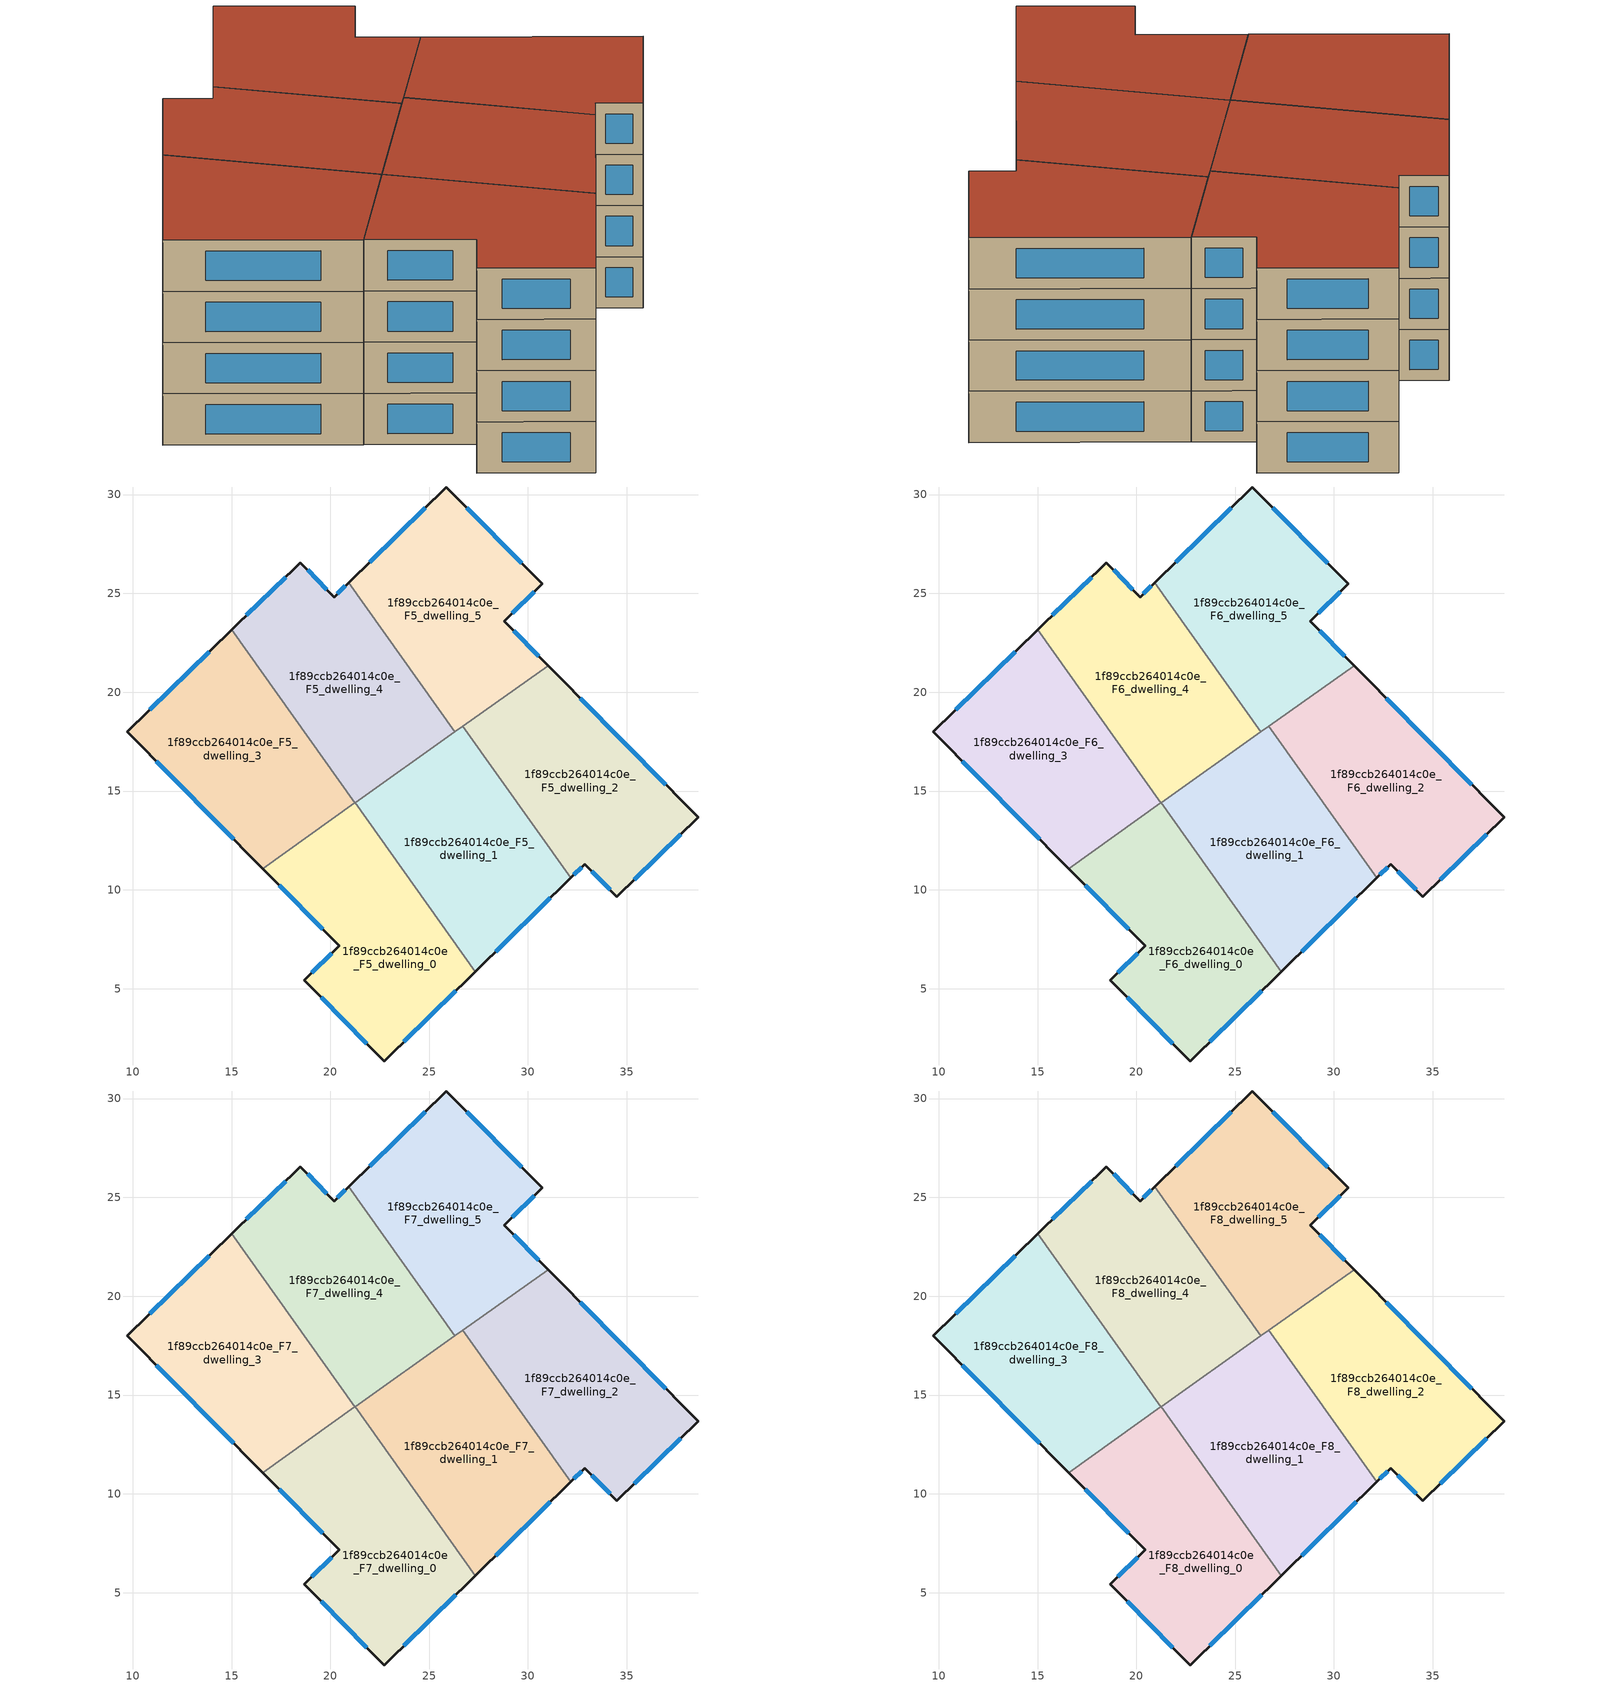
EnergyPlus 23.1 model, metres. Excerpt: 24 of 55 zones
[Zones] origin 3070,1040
1f89ccb264014c0e_F5_dwelling_0
 floor to 1f89ccb264014c0e_F4_dwelling_0 (EU_floor_Construction): 21.25,14.4 27.33,5.86 22.72,1.34 18.67,5.43 20.45,7.17 16.58,11.08 z15
 wall outside (EU_wall_Construction): 16.58,11.08 20.45,7.17 18.67,5.43 22.72,1.34 27.33,5.86 z15:18
 wall to 1f89ccb264014c0e_F5_dwelling_1 (EU_wall_Construction): 27.33,5.86 21.25,14.4 z15:18
 wall to 1f89ccb264014c0e_F5_dwelling_3 (EU_wall_Construction): 21.24,14.4 16.58,11.08 z15:18
 window (EU_Window_Construction): 17.41,10.24 19.62,8.01 / 23.7,2.31 26.34,4.89 / 19.54,4.56 21.85,2.22 / 20.07,6.8 19.05,5.81 z15.64:17.36
1f89ccb264014c0e_F5_dwelling_1
 floor to 1f89ccb264014c0e_F4_dwelling_1 (EU_floor_Construction): 26.71,18.29 32.17,10.61 27.33,5.86 21.25,14.4 z15
 wall outside (EU_wall_Construction): 27.33,5.86 32.17,10.61 z15:18
 wall to 1f89ccb264014c0e_F5_dwelling_2 (EU_wall_Construction): 32.17,10.61 26.71,18.29 z15:18
 wall to 1f89ccb264014c0e_F5_dwelling_4 (EU_wall_Construction): 26.29,17.99 21.25,14.4 z15:18
 wall to 1f89ccb264014c0e_F5_dwelling_5 (EU_wall_Construction): 26.71,18.29 26.29,17.99 z15:18
 window (EU_Window_Construction): 28.37,6.88 31.14,9.59 z15.64:17.36
1f89ccb264014c0e_F5_dwelling_2
 floor to 1f89ccb264014c0e_F4_dwelling_2 (EU_floor_Construction): 31.02,21.35 38.6,13.67 34.5,9.65 32.88,11.3 32.17,10.61 26.71,18.29 z15
 wall outside (EU_wall_Construction): 32.17,10.61 32.88,11.3 34.5,9.65 38.6,13.67 31.02,21.35 z15:18
 wall to 1f89ccb264014c0e_F5_dwelling_5 (EU_wall_Construction): 31.02,21.35 26.71,18.29 z15:18
 window (EU_Window_Construction): 36.98,15.32 32.64,19.7 / 35.38,10.51 37.73,12.81 / 33.23,10.95 34.15,10.01 / 32.32,10.76 32.73,11.15 z15.64:17.36
1f89ccb264014c0e_F5_dwelling_3
 floor to 1f89ccb264014c0e_F4_dwelling_3 (EU_floor_Construction): 15.01,23.16 21.24,14.4 16.58,11.08 9.74,18 z15
 wall outside (EU_wall_Construction): 15.01,23.16 9.74,18 16.58,11.08 z15:18
 wall to 1f89ccb264014c0e_F5_dwelling_4 (EU_wall_Construction): 21.24,14.4 15.01,23.16 z15:18
 window (EU_Window_Construction): 11.2,16.52 15.11,12.56 / 13.88,22.05 10.87,19.1 z15.64:17.36
1f89ccb264014c0e_F5_dwelling_4
 floor to 1f89ccb264014c0e_F4_dwelling_4 (EU_floor_Construction): 20.92,25.54 26.29,17.99 21.24,14.4 15.01,23.16 18.48,26.56 20.19,24.82 z15
 wall outside (EU_wall_Construction): 20.92,25.54 20.19,24.82 18.48,26.56 15.01,23.16 z15:18
 wall to 1f89ccb264014c0e_F5_dwelling_5 (EU_wall_Construction): 26.29,17.99 20.92,25.54 z15:18
 window (EU_Window_Construction): 17.74,25.83 15.75,23.89 / 19.82,25.19 18.85,26.18 / 20.77,25.38 20.35,24.97 z15.64:17.36
1f89ccb264014c0e_F5_dwelling_5
 floor to 1f89ccb264014c0e_F4_dwelling_5 (EU_floor_Construction): 30.72,25.48 28.79,23.6 31.02,21.35 26.29,17.99 20.92,25.54 25.87,30.38 z15
 wall outside (EU_wall_Construction): 31.02,21.35 28.79,23.6 30.72,25.48 25.87,30.38 20.92,25.54 z15:18
 window (EU_Window_Construction): 30.54,21.83 29.27,23.12 / 24.81,29.35 21.98,26.57 / 29.68,26.53 26.91,29.33 / 29.21,24 30.31,25.07 z15.64:17.36
1f89ccb264014c0e_F6_dwelling_0
 floor to 1f89ccb264014c0e_F5_dwelling_0 (EU_floor_Construction): 21.25,14.4 27.33,5.86 22.72,1.34 18.67,5.43 20.45,7.17 16.58,11.08 z18
 wall outside (EU_wall_Construction): 16.58,11.08 20.45,7.17 18.67,5.43 22.72,1.34 27.33,5.86 z18:21
 wall to 1f89ccb264014c0e_F6_dwelling_1 (EU_wall_Construction): 27.33,5.86 21.25,14.4 z18:21
 wall to 1f89ccb264014c0e_F6_dwelling_3 (EU_wall_Construction): 21.24,14.4 16.58,11.08 z18:21
 window (EU_Window_Construction): 17.41,10.24 19.62,8.01 / 23.7,2.31 26.34,4.89 / 19.54,4.56 21.85,2.22 / 20.07,6.8 19.05,5.81 z18.64:20.36
1f89ccb264014c0e_F6_dwelling_1
 floor to 1f89ccb264014c0e_F5_dwelling_1 (EU_floor_Construction): 26.71,18.29 32.17,10.61 27.33,5.86 21.25,14.4 z18
 wall outside (EU_wall_Construction): 27.33,5.86 32.17,10.61 z18:21
 wall to 1f89ccb264014c0e_F6_dwelling_2 (EU_wall_Construction): 32.17,10.61 26.71,18.29 z18:21
 wall to 1f89ccb264014c0e_F6_dwelling_4 (EU_wall_Construction): 26.29,17.99 21.25,14.4 z18:21
 wall to 1f89ccb264014c0e_F6_dwelling_5 (EU_wall_Construction): 26.71,18.29 26.29,17.99 z18:21
 window (EU_Window_Construction): 28.37,6.88 31.14,9.59 z18.64:20.36
1f89ccb264014c0e_F6_dwelling_2
 floor to 1f89ccb264014c0e_F5_dwelling_2 (EU_floor_Construction): 31.02,21.35 38.6,13.67 34.5,9.65 32.88,11.3 32.17,10.61 26.71,18.29 z18
 wall outside (EU_wall_Construction): 32.17,10.61 32.88,11.3 34.5,9.65 38.6,13.67 31.02,21.35 z18:21
 wall to 1f89ccb264014c0e_F6_dwelling_5 (EU_wall_Construction): 31.02,21.35 26.71,18.29 z18:21
 window (EU_Window_Construction): 36.98,15.32 32.64,19.7 / 35.38,10.51 37.73,12.81 / 33.23,10.95 34.15,10.01 / 32.32,10.76 32.73,11.15 z18.64:20.36
1f89ccb264014c0e_F6_dwelling_3
 floor to 1f89ccb264014c0e_F5_dwelling_3 (EU_floor_Construction): 15.01,23.16 21.24,14.4 16.58,11.08 9.74,18 z18
 wall outside (EU_wall_Construction): 15.01,23.16 9.74,18 16.58,11.08 z18:21
 wall to 1f89ccb264014c0e_F6_dwelling_4 (EU_wall_Construction): 21.24,14.4 15.01,23.16 z18:21
 window (EU_Window_Construction): 11.2,16.52 15.11,12.56 / 13.88,22.05 10.87,19.1 z18.64:20.36
1f89ccb264014c0e_F6_dwelling_4
 floor to 1f89ccb264014c0e_F5_dwelling_4 (EU_floor_Construction): 20.92,25.54 26.29,17.99 21.24,14.4 15.01,23.16 18.48,26.56 20.19,24.82 z18
 wall outside (EU_wall_Construction): 20.92,25.54 20.19,24.82 18.48,26.56 15.01,23.16 z18:21
 wall to 1f89ccb264014c0e_F6_dwelling_5 (EU_wall_Construction): 26.29,17.99 20.92,25.54 z18:21
 window (EU_Window_Construction): 17.74,25.83 15.75,23.89 / 19.82,25.19 18.85,26.18 / 20.77,25.38 20.35,24.97 z18.64:20.36
1f89ccb264014c0e_F6_dwelling_5
 floor to 1f89ccb264014c0e_F5_dwelling_5 (EU_floor_Construction): 30.72,25.48 28.79,23.6 31.02,21.35 26.29,17.99 20.92,25.54 25.87,30.38 z18
 wall outside (EU_wall_Construction): 31.02,21.35 28.79,23.6 30.72,25.48 25.87,30.38 20.92,25.54 z18:21
 window (EU_Window_Construction): 30.54,21.83 29.27,23.12 / 24.81,29.35 21.98,26.57 / 29.68,26.53 26.91,29.33 / 29.21,24 30.31,25.07 z18.64:20.36
1f89ccb264014c0e_F7_dwelling_0
 floor to 1f89ccb264014c0e_F6_dwelling_0 (EU_floor_Construction): 21.25,14.4 27.33,5.86 22.72,1.34 18.67,5.43 20.45,7.17 16.58,11.08 z21
 wall outside (EU_wall_Construction): 16.58,11.08 20.45,7.17 18.67,5.43 22.72,1.34 27.33,5.86 z21:24
 wall to 1f89ccb264014c0e_F7_dwelling_1 (EU_wall_Construction): 27.33,5.86 21.25,14.4 z21:24
 wall to 1f89ccb264014c0e_F7_dwelling_3 (EU_wall_Construction): 21.24,14.4 16.58,11.08 z21:24
 window (EU_Window_Construction): 17.41,10.24 19.62,8.01 / 23.7,2.31 26.34,4.89 / 19.54,4.56 21.85,2.22 / 20.07,6.8 19.05,5.81 z21.64:23.36
1f89ccb264014c0e_F7_dwelling_1
 floor to 1f89ccb264014c0e_F6_dwelling_1 (EU_floor_Construction): 26.71,18.29 32.17,10.61 27.33,5.86 21.25,14.4 z21
 wall outside (EU_wall_Construction): 27.33,5.86 32.17,10.61 z21:24
 wall to 1f89ccb264014c0e_F7_dwelling_2 (EU_wall_Construction): 32.17,10.61 26.71,18.29 z21:24
 wall to 1f89ccb264014c0e_F7_dwelling_4 (EU_wall_Construction): 26.29,17.99 21.25,14.4 z21:24
 wall to 1f89ccb264014c0e_F7_dwelling_5 (EU_wall_Construction): 26.71,18.29 26.29,17.99 z21:24
 window (EU_Window_Construction): 28.37,6.88 31.14,9.59 z21.64:23.36
1f89ccb264014c0e_F7_dwelling_2
 floor to 1f89ccb264014c0e_F6_dwelling_2 (EU_floor_Construction): 31.02,21.35 38.6,13.67 34.5,9.65 32.88,11.3 32.17,10.61 26.71,18.29 z21
 wall outside (EU_wall_Construction): 32.17,10.61 32.88,11.3 34.5,9.65 38.6,13.67 31.02,21.35 z21:24
 wall to 1f89ccb264014c0e_F7_dwelling_5 (EU_wall_Construction): 31.02,21.35 26.71,18.29 z21:24
 window (EU_Window_Construction): 36.98,15.32 32.64,19.7 / 35.38,10.51 37.73,12.81 / 33.23,10.95 34.15,10.01 / 32.32,10.76 32.73,11.15 z21.64:23.36
1f89ccb264014c0e_F7_dwelling_3
 floor to 1f89ccb264014c0e_F6_dwelling_3 (EU_floor_Construction): 15.01,23.16 21.24,14.4 16.58,11.08 9.74,18 z21
 wall outside (EU_wall_Construction): 15.01,23.16 9.74,18 16.58,11.08 z21:24
 wall to 1f89ccb264014c0e_F7_dwelling_4 (EU_wall_Construction): 21.24,14.4 15.01,23.16 z21:24
 window (EU_Window_Construction): 11.2,16.52 15.11,12.56 / 13.88,22.05 10.87,19.1 z21.64:23.36
1f89ccb264014c0e_F7_dwelling_4
 floor to 1f89ccb264014c0e_F6_dwelling_4 (EU_floor_Construction): 20.92,25.54 26.29,17.99 21.24,14.4 15.01,23.16 18.48,26.56 20.19,24.82 z21
 wall outside (EU_wall_Construction): 20.92,25.54 20.19,24.82 18.48,26.56 15.01,23.16 z21:24
 wall to 1f89ccb264014c0e_F7_dwelling_5 (EU_wall_Construction): 26.29,17.99 20.92,25.54 z21:24
 window (EU_Window_Construction): 17.74,25.83 15.75,23.89 / 19.82,25.19 18.85,26.18 / 20.77,25.38 20.35,24.97 z21.64:23.36
1f89ccb264014c0e_F7_dwelling_5
 floor to 1f89ccb264014c0e_F6_dwelling_5 (EU_floor_Construction): 30.72,25.48 28.79,23.6 31.02,21.35 26.29,17.99 20.92,25.54 25.87,30.38 z21
 wall outside (EU_wall_Construction): 31.02,21.35 28.79,23.6 30.72,25.48 25.87,30.38 20.92,25.54 z21:24
 window (EU_Window_Construction): 30.54,21.83 29.27,23.12 / 24.81,29.35 21.98,26.57 / 29.68,26.53 26.91,29.33 / 29.21,24 30.31,25.07 z21.64:23.36
1f89ccb264014c0e_F8_dwelling_0
 floor to 1f89ccb264014c0e_F7_dwelling_0 (EU_floor_Construction): 21.25,14.4 27.33,5.86 22.72,1.34 18.67,5.43 20.45,7.17 16.58,11.08 z24
 wall outside (EU_wall_Construction): 16.58,11.08 20.45,7.17 18.67,5.43 22.72,1.34 27.33,5.86 z24:27
 wall to 1f89ccb264014c0e_F8_dwelling_1 (EU_wall_Construction): 27.33,5.86 21.25,14.4 z24:27
 wall to 1f89ccb264014c0e_F8_dwelling_3 (EU_wall_Construction): 21.24,14.4 16.58,11.08 z24:27
 window (EU_Window_Construction): 17.41,10.24 19.62,8.01 / 23.7,2.31 26.34,4.89 / 19.54,4.56 21.85,2.22 / 20.07,6.8 19.05,5.81 z24.64:26.36
 roof outside (EU_roof_Construction): 27.33,5.86 21.25,14.4 16.58,11.08 20.45,7.17 18.67,5.43 22.72,1.34 z27
1f89ccb264014c0e_F8_dwelling_1
 floor to 1f89ccb264014c0e_F7_dwelling_1 (EU_floor_Construction): 26.71,18.29 32.17,10.61 27.33,5.86 21.25,14.4 z24
 wall outside (EU_wall_Construction): 27.33,5.86 32.17,10.61 z24:27
 wall to 1f89ccb264014c0e_F8_dwelling_2 (EU_wall_Construction): 32.17,10.61 26.71,18.29 z24:27
 wall to 1f89ccb264014c0e_F8_dwelling_4 (EU_wall_Construction): 26.29,17.99 21.25,14.4 z24:27
 wall to 1f89ccb264014c0e_F8_dwelling_5 (EU_wall_Construction): 26.71,18.29 26.29,17.99 z24:27
 window (EU_Window_Construction): 28.37,6.88 31.14,9.59 z24.64:26.36
 roof outside (EU_roof_Construction): 32.17,10.61 26.71,18.29 21.25,14.4 27.33,5.86 z27
1f89ccb264014c0e_F8_dwelling_2
 floor to 1f89ccb264014c0e_F7_dwelling_2 (EU_floor_Construction): 31.02,21.35 38.6,13.67 34.5,9.65 32.88,11.3 32.17,10.61 26.71,18.29 z24
 wall outside (EU_wall_Construction): 32.17,10.61 32.88,11.3 34.5,9.65 38.6,13.67 31.02,21.35 z24:27
 wall to 1f89ccb264014c0e_F8_dwelling_5 (EU_wall_Construction): 31.02,21.35 26.71,18.29 z24:27
 window (EU_Window_Construction): 36.98,15.32 32.64,19.7 / 35.38,10.51 37.73,12.81 / 33.23,10.95 34.15,10.01 / 32.32,10.76 32.73,11.15 z24.64:26.36
 roof outside (EU_roof_Construction): 38.6,13.67 31.02,21.35 26.71,18.29 32.17,10.61 32.88,11.3 34.5,9.65 z27
1f89ccb264014c0e_F8_dwelling_3
 floor to 1f89ccb264014c0e_F7_dwelling_3 (EU_floor_Construction): 15.01,23.16 21.24,14.4 16.58,11.08 9.74,18 z24
 wall outside (EU_wall_Construction): 15.01,23.16 9.74,18 16.58,11.08 z24:27
 wall to 1f89ccb264014c0e_F8_dwelling_4 (EU_wall_Construction): 21.24,14.4 15.01,23.16 z24:27
 window (EU_Window_Construction): 11.2,16.52 15.11,12.56 / 13.88,22.05 10.87,19.1 z24.64:26.36
 roof outside (EU_roof_Construction): 21.24,14.4 15.01,23.16 9.74,18 16.58,11.08 z27
1f89ccb264014c0e_F8_dwelling_4
 floor to 1f89ccb264014c0e_F7_dwelling_4 (EU_floor_Construction): 20.92,25.54 26.29,17.99 21.24,14.4 15.01,23.16 18.48,26.56 20.19,24.82 z24
 wall outside (EU_wall_Construction): 20.92,25.54 20.19,24.82 18.48,26.56 15.01,23.16 z24:27
 wall to 1f89ccb264014c0e_F8_dwelling_5 (EU_wall_Construction): 26.29,17.99 20.92,25.54 z24:27
 window (EU_Window_Construction): 17.74,25.83 15.75,23.89 / 19.82,25.19 18.85,26.18 / 20.77,25.38 20.35,24.97 z24.64:26.36
 roof outside (EU_roof_Construction): 26.29,17.99 20.92,25.54 20.19,24.82 18.48,26.56 15.01,23.16 21.24,14.4 z27
1f89ccb264014c0e_F8_dwelling_5
 floor to 1f89ccb264014c0e_F7_dwelling_5 (EU_floor_Construction): 30.72,25.48 28.79,23.6 31.02,21.35 26.29,17.99 20.92,25.54 25.87,30.38 z24
 wall outside (EU_wall_Construction): 31.02,21.35 28.79,23.6 30.72,25.48 25.87,30.38 20.92,25.54 z24:27
 window (EU_Window_Construction): 30.54,21.83 29.27,23.12 / 24.81,29.35 21.98,26.57 / 29.68,26.53 26.91,29.33 / 29.21,24 30.31,25.07 z24.64:26.36
 roof outside (EU_roof_Construction): 31.02,21.35 28.79,23.6 30.72,25.48 25.87,30.38 20.92,25.54 26.29,17.99 z27
[Building]
EU S2 Campaign: North Axis=0; Terrain=City; Solar Distribution=FullExterior
[Site:Location]
Yerevan-Zvartnots.Intl.AP: Latitude=40.15; Longitude=44.383; Time Zone=4; Elevation=854
[SizingPeriod:WeatherFileDays]
AnnualSizingPeriod: Begin Month=1; Begin Day of Month=1; End Month=12; End Day of Month=31; Day of Week for Start Day=Monday; Use Weather File Daylight Saving Period=No; Use Weather File Rain and Snow Indicators=No
[MATERIAL]
EU_InternalMass_Material: Roughness=MediumRough; Thickness=0.1; Conductivity=1; Density=1800; Specific Heat=900; Thermal Absorptance=0.9; Solar Absorptance=0.7; Visible Absorptance=0.7
[MATERIAL:NOMASS] Roughness=MediumRough; Thermal Absorptance=0.9; Solar Absorptance=0.7; Visible Absorptance=0.7
Name | Thermal Resistance
EU_wall_NoMass | 1.05043
EU_roof_NoMass | 1.45357
EU_floor_NoMass | 0.478065
[WINDOWMATERIAL:SIMPLEGLAZINGSYSTEM]
EU_Window_SimpleGlazing: UFactor=2.5566; Solar Heat Gain Coefficient=0.75; Visible Transmittance=0.75
[CONSTRUCTION]
EU_wall_Construction: EU_wall_NoMass
EU_roof_Construction: EU_roof_NoMass
EU_floor_Construction: EU_floor_NoMass
EU_Window_Construction: EU_Window_SimpleGlazing
EU_InternalMass_Construction: EU_InternalMass_Material
[ZONE] Type=1; Multiplier=1; Ceiling Height=autocalculate; Floor Area=autocalculate; Part of Total Floor Area=Yes
Name | Volume
1f89ccb264014c0e_F5_dwelling_0; 1f89ccb264014c0e_F6_dwelling_0; 1f89ccb264014c0e_F7_dwelling_0; 1f89ccb264014c0e_F8_dwelling_0 | 200.08
1f89ccb264014c0e_F5_dwelling_1; 1f89ccb264014c0e_F6_dwelling_1; 1f89ccb264014c0e_F7_dwelling_1; 1f89ccb264014c0e_F8_dwelling_1 | 200.07
1f89ccb264014c0e_F5_dwelling_2; 1f89ccb264014c0e_F6_dwelling_2; 1f89ccb264014c0e_F7_dwelling_2; 1f89ccb264014c0e_F8_dwelling_2 | 200.058
1f89ccb264014c0e_F5_dwelling_3; 1f89ccb264014c0e_F6_dwelling_3; 1f89ccb264014c0e_F7_dwelling_3; 1f89ccb264014c0e_F8_dwelling_3 | 200.066
1f89ccb264014c0e_F5_dwelling_4; 1f89ccb264014c0e_F6_dwelling_4; 1f89ccb264014c0e_F7_dwelling_4; 1f89ccb264014c0e_F8_dwelling_4 | 200.045
1f89ccb264014c0e_F5_dwelling_5; 1f89ccb264014c0e_F6_dwelling_5; 1f89ccb264014c0e_F7_dwelling_5; 1f89ccb264014c0e_F8_dwelling_5 | 200.071
[INTERNALMASS] Construction=EU_InternalMass_Construction
Name | Zone or ZoneList | Surface Area
1f89ccb264014c0e_F5_dwelling_0_EU_InternalMass | 1f89ccb264014c0e_F5_dwelling_0 | 66.6932
1f89ccb264014c0e_F5_dwelling_1_EU_InternalMass | 1f89ccb264014c0e_F5_dwelling_1 | 66.6901
1f89ccb264014c0e_F5_dwelling_2_EU_InternalMass | 1f89ccb264014c0e_F5_dwelling_2 | 66.6859
1f89ccb264014c0e_F5_dwelling_3_EU_InternalMass | 1f89ccb264014c0e_F5_dwelling_3 | 66.6888
1f89ccb264014c0e_F5_dwelling_4_EU_InternalMass | 1f89ccb264014c0e_F5_dwelling_4 | 66.6817
1f89ccb264014c0e_F5_dwelling_5_EU_InternalMass | 1f89ccb264014c0e_F5_dwelling_5 | 66.6903
1f89ccb264014c0e_F6_dwelling_0_EU_InternalMass | 1f89ccb264014c0e_F6_dwelling_0 | 66.6932
1f89ccb264014c0e_F6_dwelling_1_EU_InternalMass | 1f89ccb264014c0e_F6_dwelling_1 | 66.6901
1f89ccb264014c0e_F6_dwelling_2_EU_InternalMass | 1f89ccb264014c0e_F6_dwelling_2 | 66.6859
1f89ccb264014c0e_F6_dwelling_3_EU_InternalMass | 1f89ccb264014c0e_F6_dwelling_3 | 66.6888
1f89ccb264014c0e_F6_dwelling_4_EU_InternalMass | 1f89ccb264014c0e_F6_dwelling_4 | 66.6817
1f89ccb264014c0e_F6_dwelling_5_EU_InternalMass | 1f89ccb264014c0e_F6_dwelling_5 | 66.6903
1f89ccb264014c0e_F7_dwelling_0_EU_InternalMass | 1f89ccb264014c0e_F7_dwelling_0 | 66.6932
1f89ccb264014c0e_F7_dwelling_1_EU_InternalMass | 1f89ccb264014c0e_F7_dwelling_1 | 66.6901
1f89ccb264014c0e_F7_dwelling_2_EU_InternalMass | 1f89ccb264014c0e_F7_dwelling_2 | 66.6859
1f89ccb264014c0e_F7_dwelling_3_EU_InternalMass | 1f89ccb264014c0e_F7_dwelling_3 | 66.6888
1f89ccb264014c0e_F7_dwelling_4_EU_InternalMass | 1f89ccb264014c0e_F7_dwelling_4 | 66.6817
1f89ccb264014c0e_F7_dwelling_5_EU_InternalMass | 1f89ccb264014c0e_F7_dwelling_5 | 66.6903
1f89ccb264014c0e_F8_dwelling_0_EU_InternalMass | 1f89ccb264014c0e_F8_dwelling_0 | 66.6932
1f89ccb264014c0e_F8_dwelling_1_EU_InternalMass | 1f89ccb264014c0e_F8_dwelling_1 | 66.6901
1f89ccb264014c0e_F8_dwelling_2_EU_InternalMass | 1f89ccb264014c0e_F8_dwelling_2 | 66.6859
1f89ccb264014c0e_F8_dwelling_3_EU_InternalMass | 1f89ccb264014c0e_F8_dwelling_3 | 66.6888
1f89ccb264014c0e_F8_dwelling_4_EU_InternalMass | 1f89ccb264014c0e_F8_dwelling_4 | 66.6817
1f89ccb264014c0e_F8_dwelling_5_EU_InternalMass | 1f89ccb264014c0e_F8_dwelling_5 | 66.6903
[OTHEREQUIPMENT] Fuel Type=Electricity; Design Level Calculation Method=Watts/Area; Power per Zone Floor Area=1; Fraction Latent=0; Fraction Radiant=0; Fraction Lost=0; Carbon Dioxide Generation Rate=0; EndUse Subcategory=EU_Step8_InternalGains
Name | Zone or ZoneList or Space or SpaceList | Schedule
EU_Step8_InternalGain_1f89ccb264014c0e_F5_dwelling_0_f000 | 1f89ccb264014c0e_F5_dwelling_0 | EU_Step8_GainSchedule_1f89ccb264014c0e_F5_dwelling_0_f000
EU_Step8_InternalGain_1f89ccb264014c0e_F5_dwelling_1_f000 | 1f89ccb264014c0e_F5_dwelling_1 | EU_Step8_GainSchedule_1f89ccb264014c0e_F5_dwelling_1_f000
EU_Step8_InternalGain_1f89ccb264014c0e_F5_dwelling_2_f000 | 1f89ccb264014c0e_F5_dwelling_2 | EU_Step8_GainSchedule_1f89ccb264014c0e_F5_dwelling_2_f000
EU_Step8_InternalGain_1f89ccb264014c0e_F5_dwelling_3_f000 | 1f89ccb264014c0e_F5_dwelling_3 | EU_Step8_GainSchedule_1f89ccb264014c0e_F5_dwelling_3_f000
EU_Step8_InternalGain_1f89ccb264014c0e_F5_dwelling_4_f000 | 1f89ccb264014c0e_F5_dwelling_4 | EU_Step8_GainSchedule_1f89ccb264014c0e_F5_dwelling_4_f000
EU_Step8_InternalGain_1f89ccb264014c0e_F5_dwelling_5_f000 | 1f89ccb264014c0e_F5_dwelling_5 | EU_Step8_GainSchedule_1f89ccb264014c0e_F5_dwelling_5_f000
EU_Step8_InternalGain_1f89ccb264014c0e_F6_dwelling_0_f000 | 1f89ccb264014c0e_F6_dwelling_0 | EU_Step8_GainSchedule_1f89ccb264014c0e_F6_dwelling_0_f000
EU_Step8_InternalGain_1f89ccb264014c0e_F6_dwelling_1_f000 | 1f89ccb264014c0e_F6_dwelling_1 | EU_Step8_GainSchedule_1f89ccb264014c0e_F6_dwelling_1_f000
EU_Step8_InternalGain_1f89ccb264014c0e_F6_dwelling_2_f000 | 1f89ccb264014c0e_F6_dwelling_2 | EU_Step8_GainSchedule_1f89ccb264014c0e_F6_dwelling_2_f000
EU_Step8_InternalGain_1f89ccb264014c0e_F6_dwelling_3_f000 | 1f89ccb264014c0e_F6_dwelling_3 | EU_Step8_GainSchedule_1f89ccb264014c0e_F6_dwelling_3_f000
EU_Step8_InternalGain_1f89ccb264014c0e_F6_dwelling_4_f000 | 1f89ccb264014c0e_F6_dwelling_4 | EU_Step8_GainSchedule_1f89ccb264014c0e_F6_dwelling_4_f000
EU_Step8_InternalGain_1f89ccb264014c0e_F6_dwelling_5_f000 | 1f89ccb264014c0e_F6_dwelling_5 | EU_Step8_GainSchedule_1f89ccb264014c0e_F6_dwelling_5_f000
EU_Step8_InternalGain_1f89ccb264014c0e_F7_dwelling_0_f000 | 1f89ccb264014c0e_F7_dwelling_0 | EU_Step8_GainSchedule_1f89ccb264014c0e_F7_dwelling_0_f000
EU_Step8_InternalGain_1f89ccb264014c0e_F7_dwelling_1_f000 | 1f89ccb264014c0e_F7_dwelling_1 | EU_Step8_GainSchedule_1f89ccb264014c0e_F7_dwelling_1_f000
EU_Step8_InternalGain_1f89ccb264014c0e_F7_dwelling_2_f000 | 1f89ccb264014c0e_F7_dwelling_2 | EU_Step8_GainSchedule_1f89ccb264014c0e_F7_dwelling_2_f000
EU_Step8_InternalGain_1f89ccb264014c0e_F7_dwelling_3_f000 | 1f89ccb264014c0e_F7_dwelling_3 | EU_Step8_GainSchedule_1f89ccb264014c0e_F7_dwelling_3_f000
EU_Step8_InternalGain_1f89ccb264014c0e_F7_dwelling_4_f000 | 1f89ccb264014c0e_F7_dwelling_4 | EU_Step8_GainSchedule_1f89ccb264014c0e_F7_dwelling_4_f000
EU_Step8_InternalGain_1f89ccb264014c0e_F7_dwelling_5_f000 | 1f89ccb264014c0e_F7_dwelling_5 | EU_Step8_GainSchedule_1f89ccb264014c0e_F7_dwelling_5_f000
EU_Step8_InternalGain_1f89ccb264014c0e_F8_dwelling_0_f000 | 1f89ccb264014c0e_F8_dwelling_0 | EU_Step8_GainSchedule_1f89ccb264014c0e_F8_dwelling_0_f000
EU_Step8_InternalGain_1f89ccb264014c0e_F8_dwelling_1_f000 | 1f89ccb264014c0e_F8_dwelling_1 | EU_Step8_GainSchedule_1f89ccb264014c0e_F8_dwelling_1_f000
EU_Step8_InternalGain_1f89ccb264014c0e_F8_dwelling_2_f000 | 1f89ccb264014c0e_F8_dwelling_2 | EU_Step8_GainSchedule_1f89ccb264014c0e_F8_dwelling_2_f000
EU_Step8_InternalGain_1f89ccb264014c0e_F8_dwelling_3_f000 | 1f89ccb264014c0e_F8_dwelling_3 | EU_Step8_GainSchedule_1f89ccb264014c0e_F8_dwelling_3_f000
EU_Step8_InternalGain_1f89ccb264014c0e_F8_dwelling_4_f000 | 1f89ccb264014c0e_F8_dwelling_4 | EU_Step8_GainSchedule_1f89ccb264014c0e_F8_dwelling_4_f000
EU_Step8_InternalGain_1f89ccb264014c0e_F8_dwelling_5_f000 | 1f89ccb264014c0e_F8_dwelling_5 | EU_Step8_GainSchedule_1f89ccb264014c0e_F8_dwelling_5_f000
[ZONEVENTILATION:DESIGNFLOWRATE] Schedule=EU_AlwaysOn; Design Flow Rate Calculation Method=AirChanges/Hour; Air Changes per Hour=0.557805; Ventilation Type=Natural; Fan Pressure Rise=0; Fan Total Efficiency=1; Constant Term Coefficient=1; Temperature Term Coefficient=0; Velocity Term Coefficient=0; Velocity Squared Term Coefficient=0; Minimum Indoor Temperature=-100; Maximum Indoor Temperature=100; Delta Temperature=-100; Minimum Outdoor Temperature=-100; Maximum Outdoor Temperature=100; Maximum Wind Speed=40
Name | Zone or ZoneList or Space or SpaceList
EU_ConstantAir_1f89ccb264014c0e_F5_dwelling_0 | 1f89ccb264014c0e_F5_dwelling_0
EU_ConstantAir_1f89ccb264014c0e_F5_dwelling_1 | 1f89ccb264014c0e_F5_dwelling_1
EU_ConstantAir_1f89ccb264014c0e_F5_dwelling_2 | 1f89ccb264014c0e_F5_dwelling_2
EU_ConstantAir_1f89ccb264014c0e_F5_dwelling_3 | 1f89ccb264014c0e_F5_dwelling_3
EU_ConstantAir_1f89ccb264014c0e_F5_dwelling_4 | 1f89ccb264014c0e_F5_dwelling_4
EU_ConstantAir_1f89ccb264014c0e_F5_dwelling_5 | 1f89ccb264014c0e_F5_dwelling_5
EU_ConstantAir_1f89ccb264014c0e_F6_dwelling_0 | 1f89ccb264014c0e_F6_dwelling_0
EU_ConstantAir_1f89ccb264014c0e_F6_dwelling_1 | 1f89ccb264014c0e_F6_dwelling_1
EU_ConstantAir_1f89ccb264014c0e_F6_dwelling_2 | 1f89ccb264014c0e_F6_dwelling_2
EU_ConstantAir_1f89ccb264014c0e_F6_dwelling_3 | 1f89ccb264014c0e_F6_dwelling_3
EU_ConstantAir_1f89ccb264014c0e_F6_dwelling_4 | 1f89ccb264014c0e_F6_dwelling_4
EU_ConstantAir_1f89ccb264014c0e_F6_dwelling_5 | 1f89ccb264014c0e_F6_dwelling_5
EU_ConstantAir_1f89ccb264014c0e_F7_dwelling_0 | 1f89ccb264014c0e_F7_dwelling_0
EU_ConstantAir_1f89ccb264014c0e_F7_dwelling_1 | 1f89ccb264014c0e_F7_dwelling_1
EU_ConstantAir_1f89ccb264014c0e_F7_dwelling_2 | 1f89ccb264014c0e_F7_dwelling_2
EU_ConstantAir_1f89ccb264014c0e_F7_dwelling_3 | 1f89ccb264014c0e_F7_dwelling_3
EU_ConstantAir_1f89ccb264014c0e_F7_dwelling_4 | 1f89ccb264014c0e_F7_dwelling_4
EU_ConstantAir_1f89ccb264014c0e_F7_dwelling_5 | 1f89ccb264014c0e_F7_dwelling_5
EU_ConstantAir_1f89ccb264014c0e_F8_dwelling_0 | 1f89ccb264014c0e_F8_dwelling_0
EU_ConstantAir_1f89ccb264014c0e_F8_dwelling_1 | 1f89ccb264014c0e_F8_dwelling_1
EU_ConstantAir_1f89ccb264014c0e_F8_dwelling_2 | 1f89ccb264014c0e_F8_dwelling_2
EU_ConstantAir_1f89ccb264014c0e_F8_dwelling_3 | 1f89ccb264014c0e_F8_dwelling_3
EU_ConstantAir_1f89ccb264014c0e_F8_dwelling_4 | 1f89ccb264014c0e_F8_dwelling_4
EU_ConstantAir_1f89ccb264014c0e_F8_dwelling_5 | 1f89ccb264014c0e_F8_dwelling_5
[HVACTEMPLATE:THERMOSTAT] Constant Heating Setpoint=20; Constant Cooling Setpoint=50
EU_HeatOnly_1f89ccb264014c0e_F0_dwelling_0; EU_HeatOnly_1f89ccb264014c0e_F0_dwelling_1; EU_HeatOnly_1f89ccb264014c0e_F0_dwelling_2; EU_HeatOnly_1f89ccb264014c0e_F0_dwelling_3; EU_HeatOnly_1f89ccb264014c0e_F0_dwelling_4; EU_HeatOnly_1f89ccb264014c0e_F0_dwelling_5; EU_HeatOnly_1f89ccb264014c0e_F0_dwelling_6; EU_HeatOnly_1f89ccb264014c0e_F1_dwelling_0; EU_HeatOnly_1f89ccb264014c0e_F1_dwelling_1; EU_HeatOnly_1f89ccb264014c0e_F1_dwelling_2; EU_HeatOnly_1f89ccb264014c0e_F1_dwelling_3; EU_HeatOnly_1f89ccb264014c0e_F1_dwelling_4; EU_HeatOnly_1f89ccb264014c0e_F1_dwelling_5; EU_HeatOnly_1f89ccb264014c0e_F2_dwelling_0; EU_HeatOnly_1f89ccb264014c0e_F2_dwelling_1; EU_HeatOnly_1f89ccb264014c0e_F2_dwelling_2; EU_HeatOnly_1f89ccb264014c0e_F2_dwelling_3; EU_HeatOnly_1f89ccb264014c0e_F2_dwelling_4; EU_HeatOnly_1f89ccb264014c0e_F2_dwelling_5; EU_HeatOnly_1f89ccb264014c0e_F3_dwelling_0; EU_HeatOnly_1f89ccb264014c0e_F3_dwelling_1; EU_HeatOnly_1f89ccb264014c0e_F3_dwelling_2; EU_HeatOnly_1f89ccb264014c0e_F3_dwelling_3; EU_HeatOnly_1f89ccb264014c0e_F3_dwelling_4; EU_HeatOnly_1f89ccb264014c0e_F3_dwelling_5; EU_HeatOnly_1f89ccb264014c0e_F4_dwelling_0; EU_HeatOnly_1f89ccb264014c0e_F4_dwelling_1; EU_HeatOnly_1f89ccb264014c0e_F4_dwelling_2; EU_HeatOnly_1f89ccb264014c0e_F4_dwelling_3; EU_HeatOnly_1f89ccb264014c0e_F4_dwelling_4; EU_HeatOnly_1f89ccb264014c0e_F4_dwelling_5; EU_HeatOnly_1f89ccb264014c0e_F5_dwelling_0; EU_HeatOnly_1f89ccb264014c0e_F5_dwelling_1; EU_HeatOnly_1f89ccb264014c0e_F5_dwelling_2; EU_HeatOnly_1f89ccb264014c0e_F5_dwelling_3; EU_HeatOnly_1f89ccb264014c0e_F5_dwelling_4; EU_HeatOnly_1f89ccb264014c0e_F5_dwelling_5; EU_HeatOnly_1f89ccb264014c0e_F6_dwelling_0; EU_HeatOnly_1f89ccb264014c0e_F6_dwelling_1; EU_HeatOnly_1f89ccb264014c0e_F6_dwelling_2; EU_HeatOnly_1f89ccb264014c0e_F6_dwelling_3; EU_HeatOnly_1f89ccb264014c0e_F6_dwelling_4; EU_HeatOnly_1f89ccb264014c0e_F6_dwelling_5; EU_HeatOnly_1f89ccb264014c0e_F7_dwelling_0; EU_HeatOnly_1f89ccb264014c0e_F7_dwelling_1; EU_HeatOnly_1f89ccb264014c0e_F7_dwelling_2; EU_HeatOnly_1f89ccb264014c0e_F7_dwelling_3; EU_HeatOnly_1f89ccb264014c0e_F7_dwelling_4; EU_HeatOnly_1f89ccb264014c0e_F7_dwelling_5; EU_HeatOnly_1f89ccb264014c0e_F8_dwelling_0; EU_HeatOnly_1f89ccb264014c0e_F8_dwelling_1; EU_HeatOnly_1f89ccb264014c0e_F8_dwelling_2; EU_HeatOnly_1f89ccb264014c0e_F8_dwelling_3; EU_HeatOnly_1f89ccb264014c0e_F8_dwelling_4; EU_HeatOnly_1f89ccb264014c0e_F8_dwelling_5
[HVACTEMPLATE:ZONE:IDEALLOADSAIRSYSTEM] System Availability Schedule=EU_AlwaysOn; Maximum Heating Supply Air Temperature=50; Minimum Cooling Supply Air Temperature=13; Maximum Heating Supply Air Humidity Ratio=0.0156; Minimum Cooling Supply Air Humidity Ratio=0.0077; Heating Limit=NoLimit; Cooling Limit=NoLimit; Heating Availability Schedule=EU_AlwaysOn; Cooling Availability Schedule=EU_CoolingOff; Dehumidification Control Type=ConstantSensibleHeatRatio; Cooling Sensible Heat Ratio=0.7; Dehumidification Setpoint=60; Humidification Control Type=None; Humidification Setpoint=30; Outdoor Air Method=None; Outdoor Air Flow Rate per Person=0.00944; Outdoor Air Flow Rate per Zone Floor Area=0; Outdoor Air Flow Rate per Zone=0; Demand Controlled Ventilation Type=None; Outdoor Air Economizer Type=NoEconomizer; Heat Recovery Type=None; Sensible Heat Recovery Effectiveness=0.7; Latent Heat Recovery Effectiveness=0.65
Name | Template Thermostat
1f89ccb264014c0e_F5_dwelling_0 | EU_HeatOnly_1f89ccb264014c0e_F5_dwelling_0
1f89ccb264014c0e_F5_dwelling_1 | EU_HeatOnly_1f89ccb264014c0e_F5_dwelling_1
1f89ccb264014c0e_F5_dwelling_2 | EU_HeatOnly_1f89ccb264014c0e_F5_dwelling_2
1f89ccb264014c0e_F5_dwelling_3 | EU_HeatOnly_1f89ccb264014c0e_F5_dwelling_3
1f89ccb264014c0e_F5_dwelling_4 | EU_HeatOnly_1f89ccb264014c0e_F5_dwelling_4
1f89ccb264014c0e_F5_dwelling_5 | EU_HeatOnly_1f89ccb264014c0e_F5_dwelling_5
1f89ccb264014c0e_F6_dwelling_0 | EU_HeatOnly_1f89ccb264014c0e_F6_dwelling_0
1f89ccb264014c0e_F6_dwelling_1 | EU_HeatOnly_1f89ccb264014c0e_F6_dwelling_1
1f89ccb264014c0e_F6_dwelling_2 | EU_HeatOnly_1f89ccb264014c0e_F6_dwelling_2
1f89ccb264014c0e_F6_dwelling_3 | EU_HeatOnly_1f89ccb264014c0e_F6_dwelling_3
1f89ccb264014c0e_F6_dwelling_4 | EU_HeatOnly_1f89ccb264014c0e_F6_dwelling_4
1f89ccb264014c0e_F6_dwelling_5 | EU_HeatOnly_1f89ccb264014c0e_F6_dwelling_5
1f89ccb264014c0e_F7_dwelling_0 | EU_HeatOnly_1f89ccb264014c0e_F7_dwelling_0
1f89ccb264014c0e_F7_dwelling_1 | EU_HeatOnly_1f89ccb264014c0e_F7_dwelling_1
1f89ccb264014c0e_F7_dwelling_2 | EU_HeatOnly_1f89ccb264014c0e_F7_dwelling_2
1f89ccb264014c0e_F7_dwelling_3 | EU_HeatOnly_1f89ccb264014c0e_F7_dwelling_3
1f89ccb264014c0e_F7_dwelling_4 | EU_HeatOnly_1f89ccb264014c0e_F7_dwelling_4
1f89ccb264014c0e_F7_dwelling_5 | EU_HeatOnly_1f89ccb264014c0e_F7_dwelling_5
1f89ccb264014c0e_F8_dwelling_0 | EU_HeatOnly_1f89ccb264014c0e_F8_dwelling_0
1f89ccb264014c0e_F8_dwelling_1 | EU_HeatOnly_1f89ccb264014c0e_F8_dwelling_1
1f89ccb264014c0e_F8_dwelling_2 | EU_HeatOnly_1f89ccb264014c0e_F8_dwelling_2
1f89ccb264014c0e_F8_dwelling_3 | EU_HeatOnly_1f89ccb264014c0e_F8_dwelling_3
1f89ccb264014c0e_F8_dwelling_4 | EU_HeatOnly_1f89ccb264014c0e_F8_dwelling_4
1f89ccb264014c0e_F8_dwelling_5 | EU_HeatOnly_1f89ccb264014c0e_F8_dwelling_5
[SIZING:ZONE] Zone Cooling Design Supply Air Temperature Input Method=SupplyAirTemperature; Zone Cooling Design Supply Air Temperature=13; Zone Heating Design Supply Air Temperature Input Method=SupplyAirTemperature; Zone Heating Design Supply Air Temperature=50; Zone Cooling Design Supply Air Humidity Ratio=0.008; Zone Heating Design Supply Air Humidity Ratio=0.008; Cooling Design Air Flow Method=DesignDay; Cooling Design Air Flow Rate=0; Cooling Minimum Air Flow per Zone Floor Area=0.000762; Cooling Minimum Air Flow=0; Cooling Minimum Air Flow Fraction=0.2; Heating Design Air Flow Method=DesignDay; Heating Design Air Flow Rate=0; Heating Maximum Air Flow per Zone Floor Area=0.002032; Heating Maximum Air Flow=0.141576; Heating Maximum Air Flow Fraction=0.3; Account for Dedicated Outdoor Air System=No; Dedicated Outdoor Air System Control Strategy=NeutralSupplyAir; Dedicated Outdoor Air Low Setpoint Temperature for Design=autosize; Dedicated Outdoor Air High Setpoint Temperature for Design=autosize; Zone Load Sizing Method=Sensible Load Only No Latent Load; Zone Latent Cooling Design Supply Air Humidity Ratio Input Method=HumidityRatioDifference; Zone Cooling Design Supply Air Humidity Ratio Difference=0.005; Zone Latent Heating Design Supply Air Humidity Ratio Input Method=HumidityRatioDifference; Zone Humidification Design Supply Air Humidity Ratio Difference=0.005
1f89ccb264014c0e_F5_dwelling_0; 1f89ccb264014c0e_F5_dwelling_1; 1f89ccb264014c0e_F5_dwelling_2; 1f89ccb264014c0e_F5_dwelling_3; 1f89ccb264014c0e_F5_dwelling_4; 1f89ccb264014c0e_F5_dwelling_5; 1f89ccb264014c0e_F6_dwelling_0; 1f89ccb264014c0e_F6_dwelling_1; 1f89ccb264014c0e_F6_dwelling_2; 1f89ccb264014c0e_F6_dwelling_3; 1f89ccb264014c0e_F6_dwelling_4; 1f89ccb264014c0e_F6_dwelling_5; 1f89ccb264014c0e_F7_dwelling_0; 1f89ccb264014c0e_F7_dwelling_1; 1f89ccb264014c0e_F7_dwelling_2; 1f89ccb264014c0e_F7_dwelling_3; 1f89ccb264014c0e_F7_dwelling_4; 1f89ccb264014c0e_F7_dwelling_5; 1f89ccb264014c0e_F8_dwelling_0; 1f89ccb264014c0e_F8_dwelling_1; 1f89ccb264014c0e_F8_dwelling_2; 1f89ccb264014c0e_F8_dwelling_3; 1f89ccb264014c0e_F8_dwelling_4; 1f89ccb264014c0e_F8_dwelling_5
[SCHEDULE:CONSTANT]
Name | Hourly Value
EU_AlwaysOn | 1
EU_CoolingOff | 0
[SCHEDULE:FILE] Column Number=1; Rows to Skip at Top=0; Number of Hours of Data=8760; Column Separator=Comma; Interpolate to Timestep=No; Minutes per Item=60; Adjust Schedule for Daylight Savings=Yes
Name | File
EU_Step8_GainSchedule_1f89ccb264014c0e_F5_dwelling_0_f000 | ../../schedules/1f89ccb264014c0e/1f89ccb264014c0e_F5_dwelling_0_f000_gain.csv
EU_Step8_GainSchedule_1f89ccb264014c0e_F5_dwelling_1_f000 | ../../schedules/1f89ccb264014c0e/1f89ccb264014c0e_F5_dwelling_1_f000_gain.csv
EU_Step8_GainSchedule_1f89ccb264014c0e_F5_dwelling_2_f000 | ../../schedules/1f89ccb264014c0e/1f89ccb264014c0e_F5_dwelling_2_f000_gain.csv
EU_Step8_GainSchedule_1f89ccb264014c0e_F5_dwelling_3_f000 | ../../schedules/1f89ccb264014c0e/1f89ccb264014c0e_F5_dwelling_3_f000_gain.csv
EU_Step8_GainSchedule_1f89ccb264014c0e_F5_dwelling_4_f000 | ../../schedules/1f89ccb264014c0e/1f89ccb264014c0e_F5_dwelling_4_f000_gain.csv
EU_Step8_GainSchedule_1f89ccb264014c0e_F5_dwelling_5_f000 | ../../schedules/1f89ccb264014c0e/1f89ccb264014c0e_F5_dwelling_5_f000_gain.csv
EU_Step8_GainSchedule_1f89ccb264014c0e_F6_dwelling_0_f000 | ../../schedules/1f89ccb264014c0e/1f89ccb264014c0e_F6_dwelling_0_f000_gain.csv
EU_Step8_GainSchedule_1f89ccb264014c0e_F6_dwelling_1_f000 | ../../schedules/1f89ccb264014c0e/1f89ccb264014c0e_F6_dwelling_1_f000_gain.csv
EU_Step8_GainSchedule_1f89ccb264014c0e_F6_dwelling_2_f000 | ../../schedules/1f89ccb264014c0e/1f89ccb264014c0e_F6_dwelling_2_f000_gain.csv
EU_Step8_GainSchedule_1f89ccb264014c0e_F6_dwelling_3_f000 | ../../schedules/1f89ccb264014c0e/1f89ccb264014c0e_F6_dwelling_3_f000_gain.csv
EU_Step8_GainSchedule_1f89ccb264014c0e_F6_dwelling_4_f000 | ../../schedules/1f89ccb264014c0e/1f89ccb264014c0e_F6_dwelling_4_f000_gain.csv
EU_Step8_GainSchedule_1f89ccb264014c0e_F6_dwelling_5_f000 | ../../schedules/1f89ccb264014c0e/1f89ccb264014c0e_F6_dwelling_5_f000_gain.csv
EU_Step8_GainSchedule_1f89ccb264014c0e_F7_dwelling_0_f000 | ../../schedules/1f89ccb264014c0e/1f89ccb264014c0e_F7_dwelling_0_f000_gain.csv
EU_Step8_GainSchedule_1f89ccb264014c0e_F7_dwelling_1_f000 | ../../schedules/1f89ccb264014c0e/1f89ccb264014c0e_F7_dwelling_1_f000_gain.csv
EU_Step8_GainSchedule_1f89ccb264014c0e_F7_dwelling_2_f000 | ../../schedules/1f89ccb264014c0e/1f89ccb264014c0e_F7_dwelling_2_f000_gain.csv
EU_Step8_GainSchedule_1f89ccb264014c0e_F7_dwelling_3_f000 | ../../schedules/1f89ccb264014c0e/1f89ccb264014c0e_F7_dwelling_3_f000_gain.csv
EU_Step8_GainSchedule_1f89ccb264014c0e_F7_dwelling_4_f000 | ../../schedules/1f89ccb264014c0e/1f89ccb264014c0e_F7_dwelling_4_f000_gain.csv
EU_Step8_GainSchedule_1f89ccb264014c0e_F7_dwelling_5_f000 | ../../schedules/1f89ccb264014c0e/1f89ccb264014c0e_F7_dwelling_5_f000_gain.csv
EU_Step8_GainSchedule_1f89ccb264014c0e_F8_dwelling_0_f000 | ../../schedules/1f89ccb264014c0e/1f89ccb264014c0e_F8_dwelling_0_f000_gain.csv
EU_Step8_GainSchedule_1f89ccb264014c0e_F8_dwelling_1_f000 | ../../schedules/1f89ccb264014c0e/1f89ccb264014c0e_F8_dwelling_1_f000_gain.csv
EU_Step8_GainSchedule_1f89ccb264014c0e_F8_dwelling_2_f000 | ../../schedules/1f89ccb264014c0e/1f89ccb264014c0e_F8_dwelling_2_f000_gain.csv
EU_Step8_GainSchedule_1f89ccb264014c0e_F8_dwelling_3_f000 | ../../schedules/1f89ccb264014c0e/1f89ccb264014c0e_F8_dwelling_3_f000_gain.csv
EU_Step8_GainSchedule_1f89ccb264014c0e_F8_dwelling_4_f000 | ../../schedules/1f89ccb264014c0e/1f89ccb264014c0e_F8_dwelling_4_f000_gain.csv
EU_Step8_GainSchedule_1f89ccb264014c0e_F8_dwelling_5_f000 | ../../schedules/1f89ccb264014c0e/1f89ccb264014c0e_F8_dwelling_5_f000_gain.csv
